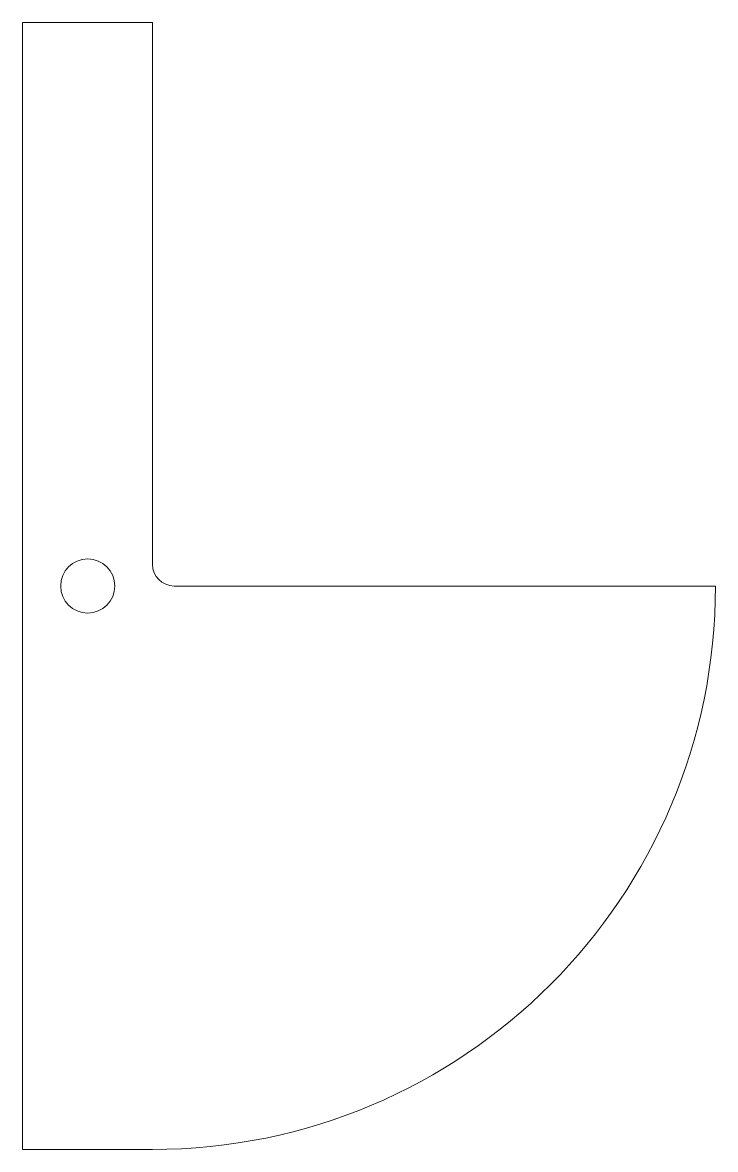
# Model space of a CAD drawing. Header units: inches. Extents: x -0.6 to 2.6, y -2.6 to 2.6.
import ezdxf

# ---------------------------------------------------------------- set-up
doc = ezdxf.new("R2010")
doc.units = ezdxf.units.IN
doc.header["$MEASUREMENT"] = 0

msp = doc.modelspace()

# ---------------------------------------------------------------- linework, layer by layer
at = {"color": 7, "linetype": 'Continuous', "lineweight": 15}
for p, q in [((0, 2.6), (-0.6, 2.6)), ((-0.6, 2.6), (-0.6, -2.6)), ((0, 0.1), (0, 2.6)), ((2.6, 0), (0.1, 0)), ((-0.6, -2.6), (0, -2.6))]:
    msp.add_line(p, q, dxfattribs=at)
msp.add_circle((-0.2988, 0), 0.125, dxfattribs=at)
for centre, radius, start, end in [((0.1, 0.1), 0.1, 180, 270), ((0, 0), 2.6, 270, 0)]:
    msp.add_arc(centre, radius, start, end, dxfattribs=at)

doc.saveas('drawing.dxf')
